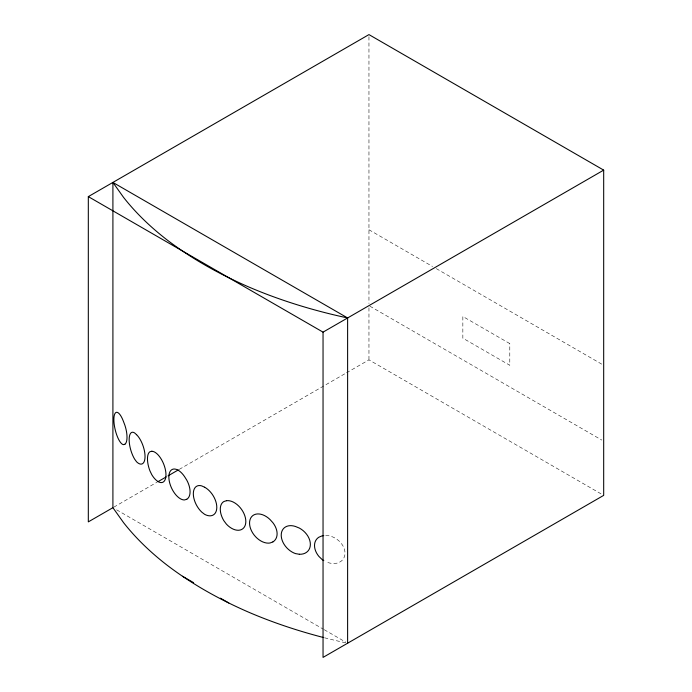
<?xml version="1.0" encoding="UTF-8"?>
<svg xmlns="http://www.w3.org/2000/svg" width="692" height="692" viewBox="0 0 692 692"><rect width="100%" height="100%" fill="white"/><g stroke="black" fill="none" stroke-linecap="round" stroke-linejoin="round"><path stroke-width="0.52" stroke-dasharray="3.46 2.59" d="M113.843 507.141L156.825 482.324M179.254 469.375L345.593 373.343M346.528 372.806L368.957 359.857L603.683 495.377M368.957 229.753L432.543 266.472M436.289 268.626L601.815 364.191M369.891 306.184L601.815 440.086M116.645 509.84L323.311 629.175M324.245 629.711L345.749 642.133M368.957 36.754L368.957 303.511M368.957 307.776L368.957 359.857M325.681 535.444A16.599 12.525 35.6 0 1 344.997 553.142A16.599 12.525 35.6 0 1 325.681 561.627M345.567 642.764A398.358 229.986 0 0 1 324.211 637.695M509.788 343.587L462.844 316.486L462.844 338.172L509.788 365.272L509.788 343.587"/><path stroke-width="1.04" d="M347.618 643.214L347.618 317.957L112.908 182.429L112.908 507.686L88.316 521.88L88.316 196.623L368.957 34.6L603.683 170.12L603.683 495.377L323.043 657.4L323.043 332.143L603.683 170.12M157.759 481.788L166.166 476.926M168.035 475.854L178.32 469.92M88.316 196.623L323.043 332.143M182.506 576.254L193.604 582.664M220.437 598.156L228.767 602.966M112.908 182.429L123.565 197.393A398.358 229.986 0 0 0 167.092 239.934C191.814 258.808 219.139 274.006 247.589 286.471A398.358 229.986 0 0 0 347.618 317.957M112.908 507.686L123.565 522.65A398.358 229.986 0 0 0 167.092 565.182C191.814 584.057 219.139 599.263 247.589 611.728A398.358 229.986 0 0 0 323.207 637.444M323.778 560.606A16.599 12.525 35.6 0 1 321.979 559.396L318.874 556.385A16.582 12.11 40.9 0 1 318.874 537.217L321.979 535.919A16.599 12.525 35.6 0 1 323.778 535.565M272.916 541.905L270.01 543.004A16.599 11.133 50.2 0 1 252.744 533.065A16.599 11.133 50.2 0 1 252.744 515.635A16.599 11.133 50.2 0 1 270.01 519.528L272.916 522.745A16.582 11.643 45.7 0 1 272.916 541.905M226.44 500.705L223.853 501.544A16.582 9.904 58.2 0 0 223.853 520.713L226.44 524.173A16.599 10.553 54.4 0 0 242.805 528.766A16.599 10.553 54.4 0 0 242.805 511.345A16.599 10.553 54.4 0 0 226.44 500.705M186.754 499.278L184.461 499.953A16.599 8.494 65.1 0 1 171.287 487.471A16.599 8.494 65.1 0 1 171.287 470.05A16.599 8.494 65.1 0 1 184.461 476.477L186.754 480.11A16.582 9.221 61.8 0 1 186.754 499.278M151.799 451.245L149.948 451.729A16.582 6.885 71.2 0 0 149.948 470.897L151.799 474.721A16.599 7.716 68.2 0 0 163.753 481.675A16.599 7.716 68.2 0 0 163.753 464.246A16.599 7.716 68.2 0 0 151.799 451.245M124.845 444.281L123.349 444.645A16.599 5.155 76.6 0 1 115.356 430.398A16.599 5.155 76.6 0 1 115.356 412.977A16.599 5.155 76.6 0 1 123.349 421.168L124.845 425.113A16.582 6.029 74 0 1 124.854 444.281M299.351 554.257L295.51 553.609A16.599 11.66 45.7 0 1 281.22 535.167A16.599 11.66 45.7 0 1 295.51 526.5L299.351 528.082A16.599 12.127 40.9 0 1 310.362 544.344A16.599 12.127 40.9 0 1 299.351 554.266M204.65 487.237L201.709 485.888A16.599 9.23 61.8 0 0 193.327 493.777A16.599 9.23 61.8 0 0 201.709 512.071L204.65 514.346A16.599 9.913 58.2 0 0 216.795 507.331A16.599 9.913 58.2 0 0 204.65 487.237M136.584 434.706L134.637 432.958A16.599 6.038 74 0 0 129.153 439.68A16.599 6.038 74 0 0 134.637 459.142L136.584 461.806A16.599 6.894 71.2 0 0 145.035 456.512A16.599 6.894 71.2 0 0 136.584 434.706"/></g></svg>
